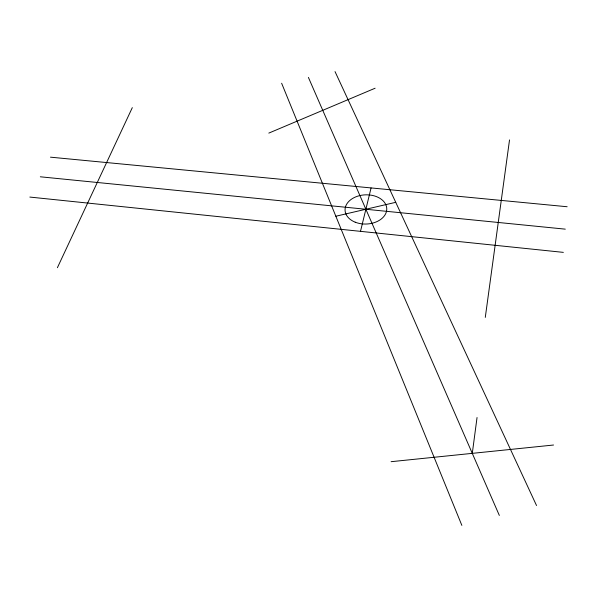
<?xml version="1.0" encoding="UTF-8"?>
<svg xmlns="http://www.w3.org/2000/svg" width="597" height="597" viewBox="0 0 597 597"><rect width="100%" height="100%" fill="white"/><g stroke="black" fill="none" stroke-linecap="round" stroke-linejoin="round"><path stroke-width="0.9" d="M472.287 453.362L477.048 417.512M485.286 317.395L509.525 139.914M360.498 231.345L371.073 187.928M57.394 267.702L132.31 107.647M268.814 133.101L375.117 88.222M335.842 216.233L395.736 202.323M391.102 461.69L553.546 445.019M50.469 157.168L567.15 206.741M40.327 176.794L565.284 229.151M29.85 197.07L563.352 252.374M335.029 71.603L536.539 505.54M308.403 77.409L499.338 515.435M281.635 83.244L461.862 525.397M355.208 222.196A20.865 14.604 -2.3 0 0 386.766 209.234A20.865 14.604 -2.3 0 0 355.752 196.883A20.865 14.604 -2.3 0 0 355.208 222.196"/></g></svg>
